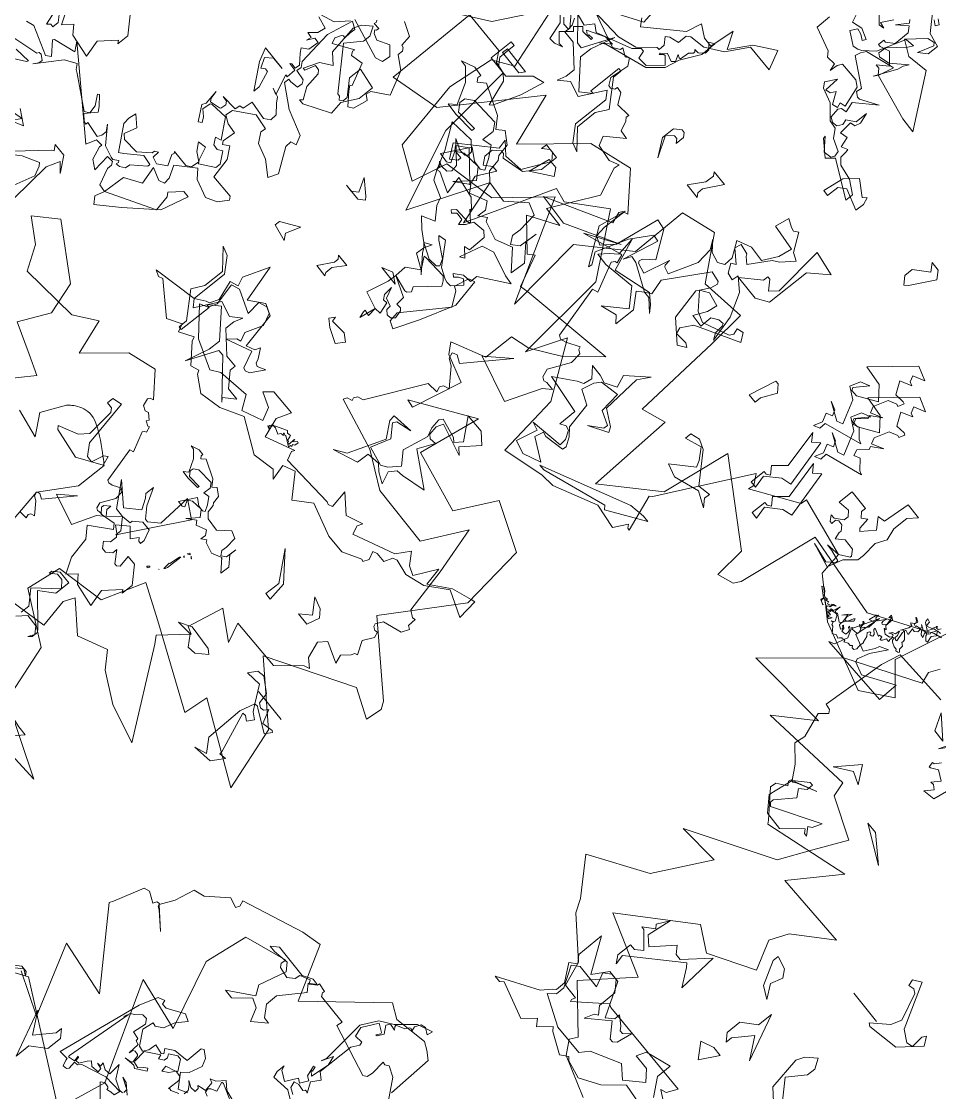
# Model space of a CAD drawing. Header units: metres. Extents: x -71 to 881, y -503 to 661.
# Drawn here: x 314.67 to 320.31, y -288.61 to -282.03 of the extents above; entities that cross this region are included whole.
import ezdxf

# ---------------------------------------------------------------- set-up
doc = ezdxf.new("R2010")
doc.units = ezdxf.units.M
doc.layers.add('ARBRE', color=100, linetype='Continuous', lineweight=13, true_color=0x00ff3f)

# ---------------------------------------------------------------- blocks, each defined once
blk = doc.blocks.new('WMF2', base_point=(0, 0.01))
at = {"color": 251, "lineweight": 0, "true_color": 0x636466}
for points in [[(81.23, -212.64), (86.45, -202.37), (92.4, -197.64)], [(118.51, -220.38), (121.42, -223.82), (123.45, -224.55), (124.06, -224.04), (124.6, -224.1), (124.28, -221.43), (124.37, -220.32), (124.97, -219.82), (134.84, -221.76), (134.73, -222.86), (140.59, -222.8), (140.98, -223.38), (140.96, -223.82), (142.59, -223.95), (142.62, -223.52), (143.7, -222.51), (144.2, -223.11), (145.93, -222.16), (146.02, -221.17), (147.09, -220.14), (149.19, -220.32), (149.69, -220.93), (149.6, -221.91), (157.24, -218.9), (158.3, -210.64), (152.62, -198.66), (162.76, -199.86), (152.65, -183.05), (154.26, -173.69), (175.85, -184.22), (183.13, -179.1)], [(210.72, -142.97), (221.5, -142.28), (222.26, -138.6), (222.84, -126.51), (221.75, -126.41), (221.24, -125.83), (222.46, -124.38), (220.76, -119.93), (220.93, -117.85), (217.92, -115.52), (216.01, -113.25), (211.75, -115.52), (215.09, -113.71), (215.69, -113.21), (216.23, -113.25), (216.29, -112.71), (215.78, -112.1), (217.44, -110.7), (217.53, -109.6), (213.13, -105.6), (212.64, -105.02), (197.13, -110.25), (202.88, -101.16), (188.84, -101.73), (195.03, -95.86), (196.4, -92.3), (193.55, -87.25), (201.48, -82.18), (206.17, -84.52), (217.5, -73.62), (205.76, -70.03), (212.07, -61.12), (204.08, -54.99), (204.77, -53.52), (202.84, -51.25), (195.1, -48.95)], [(190.12, -45.33), (178.29, -45.44), (176.89, -43.78), (174.7, -43.59), (173.01, -29.2), (166.39, -14.78), (160.89, -29.58), (158.19, -21.39), (152.68, -38.14), (149.95, -37.75), (143.85, -43.43), (139.57, -38.33), (135.29, -33.25), (133.39, -15.7), (130.63, -23.1), (123.64, -13.73), (121.99, -1.9), (114.39, -4.34), (111.72, -4.67), (103.98, -8.76), (99.27, -8.35), (97.95, -10.89), (97.46, -10.41), (97.02, -10.37), (99.54, -16.88), (99.06, -17.38), (95.41, -24.9), (90.83, -34.32), (89.42, -32.65), (89.51, -31.56), (81.64, -37.29), (81.55, -38.39), (70.38, -36.78), (69.61, -32.48), (62.22, -27.79), (49.27, -24.43), (44.16, -28.75), (49.49, -33.04), (47.38, -42.86)], [(52.22, -53.02), (31.88, -54.47), (45.91, -59.56), (49.4, -70.11), (59.14, -74.81), (58.34, -81.44), (49.36, -83.76), (46.84, -91.88), (40.14, -89.34), (24.4, -82.93), (24.01, -87.6), (8.81, -80.93), (12.69, -92.64), (23.58, -100.08), (8.83, -109.56), (3.27, -107.44), (3.01, -110.61), (3.9, -111.79), (16.57, -120.44), (8.22, -134.47), (9.81, -146.85), (18.98, -150.2), (22.71, -142.59), (34.39, -144.58), (32.65, -156.43), (43.16, -148.65), (41.63, -148.52), (39.67, -158.01), (44.92, -159.4), (46.44, -161.06), (40.43, -164.26), (40.42, -170.12), (36.91, -171.27), (31.95, -175.08), (27.13, -180.99), (44.83, -177.37), (46.41, -176.96), (49.12, -182.48), (50.2, -181.46), (55.69, -185.68), (50.55, -189.17), (54.41, -189.22), (50.23, -198.2), (52.48, -203.12), (52.39, -204.21), (54.12, -203.26), (57.28, -203.53), (58.15, -205.15), (55.25, -208.11), (56.89, -208.24), (57.74, -209.97), (58.25, -210.45), (58.2, -211), (60.88, -210.67), (62.28, -212.43), (63.37, -212.54), (63.42, -211.98), (64, -211.48), (64.56, -211.53), (65.45, -212.71), (65.14, -216.33), (66.13, -217.51), (66.73, -217.02), (68.24, -217.69), (68.28, -217.15), (69.45, -216.26), (77.76, -218.17)], [(100.3, -13.3), (97.37, -13.9), (96.16, -13.9), (102.61, -9.16), (103.21, -9.75), (114.9, -5.14), (116, -5.14), (100.3, -13.3), (100.3, -13.3)], [(122.03, -4.59), (121.2, -8.62), (122.72, -8.94), (116.58, -10.22), (116.74, -11.56), (117.68, -13), (118.53, -13.17), (119.53, -12.5), (119.62, -15.95), (127.05, -16.59), (123.52, -19.64), (122.5, -20.31), (122.25, -21.93), (124.05, -23.52), (121.84, -23.52), (120.32, -23.2), (118.31, -24.55), (119.17, -26.74), (115.88, -30.39), (117.14, -28.09), (116.53, -20.76), (113.49, -19.25), (112.89, -18.34), (116.25, -16.14), (114.07, -18.14), (114, -18.92), (116.7, -19.9), (117.23, -23.8), (120.73, -22.94), (121.42, -21.76), (121.9, -19.39), (119.14, -18.3), (118.02, -13.51), (116.67, -12.35), (115.65, -10.82), (115.72, -10.05), (119.34, -9.11), (120.19, -9.29), (120.53, -7.61), (116.29, -5.59), (119.5, -4.04), (122.03, -4.59), (122.03, -4.59)], [(162.25, -221.47), (162.55, -220.76), (164.41, -221.19), (167.6, -217.66), (169.53, -216.89), (170.28, -213.15), (171.44, -210.43), (167.5, -207.63), (170.63, -209.8), (171.33, -210.11), (171.53, -210.62), (172.06, -210.42), (172.36, -209.7), (174.37, -210.56), (175.39, -210.16), (176.98, -204.42), (177.29, -203.7), (165.65, -192.21), (176.34, -193.26), (169.52, -180.97), (177.55, -183.87)], [(215.08, -146.26), (215.94, -144.26), (215.12, -142.21), (227.2, -134.24), (237.13, -121.84), (221.43, -123.58), (227.53, -117.47), (210.08, -120.09), (209.21, -117.47), (201.41, -114.58), (204.04, -108.47), (206.64, -102.36), (221.47, -92.77), (213.62, -93.64), (218.84, -83.17), (228.67, -76.4), (223.08, -70.7), (221.59, -68.47), (214.46, -63.39), (212.7, -59.01), (209.83, -58.98), (210.04, -58.28), (209.88, -57.88), (205.22, -63.07), (204.55, -62.86), (196.2, -62.98), (185.71, -63.11), (186.56, -61.11), (187.58, -60.7), (178.92, -56.25)], [(177.9, -56.66), (174.32, -45.95), (177.81, -43.34), (178.67, -34.61), (175.87, -21.54), (169.72, -18.91), (168.26, -25.61), (158.55, -28.14), (151.66, -37.02), (141.23, -19.49), (142.97, -34.33), (135.13, -42.17), (135.3, -53.01), (129.01, -55.27), (122.91, -48.29), (114.53, -49.68), (113.77, -42.55), (112.45, -25.61), (108.09, -27.35), (107.21, -10.78), (98.49, -19.49), (96.74, -32.59), (81.64, -23.67), (81.04, -17.76), (78.09, -18.94), (77.45, -20.28), (75.41, -35.48), (59.11, -34.32), (48.77, -41.31), (47.36, -41.88)], [(61.59, -70.48), (52.23, -72.98), (53.36, -78.3), (52.54, -80.39), (46.99, -76.49), (41.75, -79.1), (39.13, -76.49), (33.51, -73.76), (26.05, -72.12), (37.25, -86.3), (38.33, -87.51), (34.61, -92.45), (35.99, -92.94), (34.69, -99.75), (29.28, -96.73), (30.97, -100.19), (21.09, -100.49), (17.67, -104.7), (16.66, -105.12), (18.28, -106.23), (19.48, -109.18), (18.41, -110.67), (14.49, -109.41), (15.1, -110.95), (13.93, -112.47), (13.73, -113.15), (13.23, -113.37), (14.72, -115.61), (13.76, -117.64), (14.16, -118.66), (14.68, -118.45), (15.39, -118.76), (15.6, -119.27), (14.94, -120.61), (11.56, -121.96), (10.97, -123.39), (11.67, -123.68), (11.74, -125.32), (12.27, -125.11), (13.58, -125.77), (15.6, -134.05), (18.21, -142.77), (22.11, -134.68), (33.61, -134.71), (40.51, -137.9), (50.45, -139.73), (50.16, -140.44), (49.24, -140.81), (49.44, -141.32), (49.15, -142.04), (48.13, -142.44), (43.19, -153.31), (41.06, -153.59), (41.43, -154.51), (41.13, -155.22), (40.11, -155.63), (43.05, -158.46), (44.35, -159.02), (44.76, -160.04), (44.45, -160.3), (43.92, -160.51), (42.49, -159.91), (37.1, -168.03), (40.97, -163.9), (32.15, -161.95), (29.82, -168.64), (28.52, -170), (30.14, -169.93), (30.65, -169.72), (31.37, -170.03), (31.94, -171.46), (30.17, -175.61), (30.45, -177.74), (31.15, -178.04), (31.35, -178.56), (33.6, -177.07), (34.61, -176.66), (35.32, -176.96), (38.04, -186.65), (37.02, -187.05), (39.7, -192.27), (39.35, -192.88), (38.94, -193.04), (39.56, -194.57), (39.97, -194.4), (46.81, -191.62), (41.05, -195.63), (50.47, -189.97), (56.38, -190.15), (44.99, -196.88), (45.76, -198.84), (45.47, -199.54), (44.55, -199.92), (50.64, -205.39), (58.51, -202.62), (66.66, -192.17), (70.16, -201.76), (80.62, -185.19), (89.7, -182.43), (90.01, -206.45)], [(119.42, -221.88), (119.84, -230.55), (121.43, -231.58), (122.86, -232.19), (129.04, -230.77), (131.8, -232.03), (142.53, -219.05), (147.98, -228.38), (151.61, -227.39), (162.65, -222.48), (162.25, -221.47), (162.25, -221.47)], [(95.41, -24.9), (93.1, -25.5), (93.1, -24.4), (91.88, -23.19), (94.81, -24.4), (99.43, -22.59), (101.87, -23.19), (98.33, -26.72), (98.94, -27.82), (100.65, -29.64), (103.57, -28.43), (103.57, -29.64), (101.87, -30.26), (100.05, -29.64), (95.41, -24.9), (95.41, -24.9)], [(57.77, -28.84), (58.63, -30.3), (56.93, -35.37), (57.37, -30.33), (54.22, -29.5), (53.25, -31.47), (53.04, -32.3), (51.55, -33.16), (53.17, -30.11), (53.78, -27.79), (53.47, -27.25), (51.12, -26.63), (45.81, -30.31), (45.66, -26.44), (59.37, -25.77), (58.42, -26.33), (57.77, -28.84), (57.77, -28.84)], [(169.87, -28.84), (169.25, -28.23), (167.56, -28.23), (167.56, -27.6), (168.66, -26.5), (170.48, -28.84), (164.64, -34.67), (165.12, -36.39), (162.8, -34.67), (159.28, -35.28), (156.97, -40.52), (158.19, -41.62), (158.8, -41.62), (159.88, -40.52), (159.88, -41.62), (156.97, -41.62), (156.97, -38.21), (158.8, -35.28), (162.8, -34.07), (163.41, -34.67), (164.03, -34.67), (165.12, -33.45), (165.12, -31.75), (164.03, -30.53), (162.8, -31.75), (161.71, -31.75), (163.41, -28.23), (162.8, -26.5), (168.04, -30.53), (169.87, -28.84), (169.87, -28.84)], [(48.07, -42.2), (48.76, -42.13), (48.17, -41.4), (48.71, -40.58), (48.32, -39.48), (48.7, -39.37), (49.37, -39.95), (49.47, -40.2), (49.63, -40.29), (49.94, -40.13), (49.49, -39.35), (50.01, -39.4), (50.51, -39.88), (50.54, -40.02), (50.86, -39.85), (50.83, -39.28), (51.31, -38.78), (51.84, -38.83), (51.55, -37.7), (51.59, -37.62), (52.39, -37.81), (52.44, -37.5), (51.18, -36.52), (51.08, -36.13), (51.12, -35.83), (50.51, -35.51), (50.45, -34.8), (50.07, -34.49), (50.03, -34.34), (50.2, -34.23), (50.61, -34.11), (50.82, -34.33), (51.37, -34.3), (52.2, -34.62), (52.47, -34.77), (52.63, -35.28), (52.87, -35.21), (52.86, -34.42), (52.76, -34.37), (52.7, -34.11), (53.34, -34.14), (53.62, -33.41), (53.77, -33.15), (53.9, -33.1), (53.97, -33.15), (54.13, -33.69), (54.66, -33.51), (54.57, -33.25), (56.09, -33.72), (56.03, -33.37), (55.31, -32.87), (55.2, -32.49), (55.39, -32.36), (55.77, -32.24), (55.88, -32.62), (56.15, -32.56), (56.36, -32.12), (55.85, -31.63), (55.46, -30.55), (55.3, -30.46), (55.43, -29.76), (55.24, -28.88), (55.5, -28.39), (55.87, -28.34), (56.16, -28.62), (56.42, -28.33), (56.99, -28.28), (57.65, -27.88), (57.72, -28.12), (58.03, -28.17), (58.25, -27.98), (58.41, -28.05), (58.73, -27.66), (58.86, -27.41), (59.43, -27.6), (60.1, -27.17), (61.07, -28.04), (61.37, -28.09), (61.58, -28.52), (61.97, -28.4), (61.62, -28.65), (61.49, -28.9), (62.03, -29.74), (62.37, -29.92), (63.43, -29.61), (63.34, -29.34), (63.61, -29.26), (63.52, -29), (62.86, -28.99), (63.01, -28.72), (62.94, -28.47), (62.26, -28.88), (62.57, -28.28), (62.89, -28.34), (63.48, -28.85), (64.34, -29.1), (64.6, -29.45), (65.11, -29.53), (65.65, -29.92), (65.93, -29.83), (66.02, -29.66), (65.89, -29.26), (65.11, -29.09), (65.26, -29.04), (66.15, -29.41), (66.02, -29.89), (67.84, -30.97), (67.51, -31.22), (66.81, -30.85), (66.26, -30.24), (65.89, -30.14), (65.56, -30.31), (65.43, -30.34), (65.4, -29.99), (64.88, -30.15), (64.76, -29.76), (64.15, -30.11), (64.22, -30.34), (64, -30.58), (63.48, -30.72), (64.02, -30.36), (64.06, -29.83), (64.32, -29.76), (64.47, -29.5), (64.37, -29.25), (64.12, -29.12), (63.68, -29.31), (63.59, -29.47), (63.68, -29.74), (63.15, -29.91), (62.91, -31.2), (62.89, -30.2), (62.83, -30.07), (62.59, -29.93), (62.37, -30.14), (60.91, -29.37), (60.7, -29.58), (60.56, -29.85), (60.92, -31.25), (60.95, -31.35), (61.49, -30.77), (61.62, -30.52), (60.95, -31.58), (60.73, -31.77), (60.58, -32.05), (60.79, -31.06), (60.63, -30.55), (60.45, -30.45), (60.1, -30.71), (59.75, -31.73), (59.62, -31.98), (59.42, -31.56), (60.41, -30.31), (60.57, -29.63), (60.56, -29.41), (60.48, -29.15), (59.78, -28.78), (59.61, -29.12), (59.81, -29.35), (60.09, -29.48), (59.99, -29.66), (59.52, -29.31), (59.36, -28.78), (58.88, -28.85), (58.48, -28.96), (58.53, -29.53), (58.63, -29.93), (59.11, -30.07), (59.2, -30.34), (58.98, -30.11), (58.66, -30.69), (58.5, -30.4), (57.42, -30.59), (57.23, -30.94), (57.5, -31.63), (57.97, -31.77), (58.34, -31.96), (58.03, -32.11), (58.06, -32.48), (58.09, -32.59), (58.37, -32.72), (58.26, -32.91), (58, -32.77), (57.77, -31.77), (57.68, -31.73), (57.33, -32.4), (57.28, -32.27), (56.9, -32.97), (56.98, -34.3), (57.97, -33.85), (57.74, -35.15), (57.85, -35.31), (57.61, -35.42), (57.47, -35.67), (57.52, -35.37), (57.39, -34.96), (57.14, -34.83), (56.74, -34.96), (56.01, -36.34), (56.16, -35.64), (56.04, -35.25), (55.87, -35.15), (55.61, -35.22), (55.28, -35.83), (55.72, -37.28), (56, -36.77), (56.07, -37.45), (55.3, -37.06), (55.27, -35.48), (54.61, -35.03), (54.96, -35), (55.02, -34.9), (54.16, -34.45), (53.24, -34.74), (53.05, -35.07), (52.92, -35.12), (53.11, -35.44), (53.43, -35.41), (53.84, -35.06), (53.53, -35.66), (53.04, -35.95), (52.98, -36.7), (52.93, -36.78), (52.55, -36.04), (52.54, -35.47), (52.19, -35.28), (51.91, -35.35), (52.44, -37.08), (52.39, -37.16), (52.45, -37.28), (52.71, -37.43), (52.87, -37.29), (53.01, -37.03), (52.38, -38.45), (52.36, -39.1), (52.67, -39.15), (52.85, -39.25), (52.39, -39.66), (52.26, -39.92), (52.49, -40.27), (53.02, -40.55), (52.98, -40.64), (52.41, -40.45), (52.16, -40.32), (52.31, -39.62), (51.9, -39.53), (51.76, -39.57), (51.81, -39.69), (51.02, -39.94), (51.02, -40.16), (51.11, -40.42), (51.46, -40.59), (50.47, -40.19), (49.85, -40.29), (49.72, -40.33), (49.57, -40.61), (49.49, -40.55), (49.46, -40.43), (49.28, -40.54), (49.15, -40.81), (49.22, -41.05), (48.9, -41.88), (48.95, -42.01), (49.46, -41.85), (49.82, -40.94), (49.95, -40.7), (51.24, -41.37), (51.43, -41.67), (51.53, -42.07), (50.86, -41.92), (50.77, -41.24), (50.48, -41.18), (49.74, -41.56), (49.46, -42.27), (49.5, -42.42), (49.41, -42.59), (49.24, -42.27), (48.89, -42.32), (48.63, -42.83)], [(85.82, -32.33), (85.2, -32.33), (84.59, -32.83), (85.82, -34.04), (83.99, -36.36), (85.82, -43.43), (84.59, -42.2), (83.5, -43.43), (81.06, -34.64), (82.88, -34.04), (85.2, -31.73), (84.59, -29.42), (85.82, -29.42), (85.82, -32.33), (85.82, -32.33)], [(127.86, -39.54), (126.03, -38.33), (124.94, -37.24), (127.24, -38.94), (128.46, -38.94), (129.55, -37.85), (127.24, -35.41), (127.24, -31.39), (128.46, -32.48), (131.38, -31.39), (127.86, -34.91), (130.76, -37.85), (136.62, -36.62), (138.93, -36.62), (137.71, -38.33), (136.62, -39.54), (137.23, -43.08), (134.79, -37.24), (127.86, -39.54), (127.86, -39.54)], [(70.82, -34.21), (69.59, -35.56), (69.59, -35.99), (71.7, -36.34), (72.94, -36.34), (70.38, -36.78), (68.72, -38.1), (68.72, -38.45), (69.59, -39.32), (71.7, -39.32), (72.94, -38.1), (73.38, -39.32), (73.38, -39.76), (74.16, -40.55), (75.04, -40.55), (75.48, -40.2), (75.48, -39.32), (75.92, -39.32), (76.72, -40.2), (75.92, -40.2), (74.6, -41.44), (74.6, -42.32), (75.48, -43.11), (77.6, -42.67), (77.6, -45.66), (73.81, -45.66), (73.81, -44.79), (72.94, -44), (72.05, -44.79), (71.7, -42.67), (71.26, -42.32), (69.59, -44.79), (71.26, -46.54), (69.94, -46.89), (69.59, -52), (66.59, -52), (67.83, -50.32), (67.83, -47.34), (67.04, -45.22), (67.83, -43.11), (67.48, -40.2), (67.48, -38.89), (69.16, -36.78), (69.94, -33.86), (74.6, -34.65), (70.82, -34.21), (70.82, -34.21)], [(90.23, -35.66), (89.63, -35.66), (89.02, -36.14), (90.23, -37.37), (88.4, -39.67), (90.23, -46.74), (89.02, -45.52), (87.92, -46.74), (85.48, -37.97), (87.31, -37.37), (89.63, -35.05), (89.02, -32.72), (90.23, -32.72), (90.23, -35.66), (90.23, -35.66)], [(120.42, -66.45), (119.65, -67.04), (117.45, -64.06), (115.93, -63.49), (117.61, -61.04), (118.69, -60.22), (120.94, -56.22), (122.15, -57.02), (122.44, -57.42), (124.35, -57.69), (124.6, -56.41), (122.13, -54.73), (122.91, -54.15), (121.8, -52.67), (120.44, -52.47), (120.32, -53.77), (117.85, -52.09), (115.45, -48.04), (114.13, -43.19), (114.93, -44.29), (115.11, -45.98), (115.4, -46.38), (116.35, -46.16), (117.52, -45.28), (117.5, -42.97), (119.86, -43.05), (118.8, -45.54), (118.53, -47.44), (121.17, -47.9), (122.64, -46.8), (121.69, -48.6), (121.49, -49.97), (121.78, -50.35), (123.77, -50.57), (128.28, -42.59), (127.38, -39.75), (128.46, -38.94), (133.52, -40.99), (134.82, -41.11), (135.39, -39.6), (134.06, -46.44), (135.36, -46.55), (137.61, -42.55), (139.52, -36.52), (138.12, -34.62), (138.22, -33.95), (142.72, -39.97), (141.89, -45.21), (141.95, -40.55), (141.61, -38.48), (139.96, -37.89), (138.27, -40.36), (137.04, -48.82), (135.07, -48.6), (131.68, -44.07), (133.27, -42.27), (133.42, -41.67), (133.14, -41.28), (131.16, -40.93), (130.09, -45.87), (129.9, -44.79), (129.67, -44.48), (128.38, -44.23), (126.63, -49.66), (127.08, -52.73), (128.25, -54.29), (126.47, -52.71), (124.5, -52.36), (123.39, -53.17), (123.49, -54.92), (125.42, -57.49), (122.86, -58.8), (119.88, -58.72), (118.5, -61.58), (118.12, -64.16), (123.08, -64.47), (122.69, -67.2), (121.11, -66.56), (120.42, -66.45), (120.42, -66.45)], [(122.64, -46.8), (119.8, -44.2), (117.78, -43.62), (113.05, -45.94), (112.69, -46.71), (113.05, -47.75), (111.9, -48.16), (110.76, -46.76), (118.41, -42.1), (119.56, -39.88), (119.15, -38.74), (116.82, -39.05), (116.04, -38.68), (117.45, -37.54), (121.56, -40.46), (122.95, -46.17), (122.64, -46.8), (122.64, -46.8)], [(174.7, -43.59), (178.13, -43.59), (178.13, -48.16), (177.26, -48.16), (177.26, -44.83), (176.02, -43.59), (173.91, -43.59), (170.9, -47.37), (168.8, -48.16), (169.68, -43.59), (171.36, -38.49), (171.81, -38.05), (173.47, -42.7), (174.7, -43.59), (174.7, -43.59)], [(99.65, -46.23), (100.87, -43.31), (100.87, -42.08), (102.57, -42.08), (101.47, -47.33), (100.87, -47.33), (99.65, -46.23), (99.65, -46.23)], [(82.59, -63.67), (82.02, -62.61), (81.29, -62.4), (83.29, -61.31), (81.8, -59.17), (80.03, -59.45), (79.63, -59.31), (79.98, -58.16), (80.39, -58.29), (81.86, -57.49), (82.69, -54.71), (82.12, -53.66), (80.09, -54.82), (81.89, -53.24), (81.61, -52.7), (82.93, -50.96), (82.44, -49.93), (81.38, -50.49), (79.67, -49.09), (78.94, -48.87), (85.72, -46.19), (85.64, -44.92), (86.71, -44.35), (86.21, -45.98), (87.01, -47.47), (85.95, -48.04), (86.55, -49.02), (88.1, -49.47), (84.71, -48.03), (83.64, -48.6), (85.9, -52.66), (88.14, -53.77), (87.55, -55.72), (85.96, -56.58), (87.61, -54.06), (87.34, -53.53), (86.07, -53.59), (82.77, -55.98), (85.1, -58.01), (88.93, -58.28), (83.26, -65.56), (80.58, -64.76), (82.59, -63.67), (82.59, -63.67)], [(87.01, -67), (86.45, -65.93), (85.72, -65.71), (87.73, -64.61), (86.24, -62.48), (84.47, -62.76), (84.07, -62.63), (84.4, -61.49), (84.81, -61.62), (86.3, -60.82), (87.13, -58.03), (86.56, -56.98), (84.52, -58.13), (86.33, -56.54), (86.04, -56.01), (87.37, -54.28), (86.87, -53.24), (85.82, -53.82), (84.11, -52.42), (83.35, -52.19), (90.12, -49.5), (90.07, -48.23), (91.12, -47.66), (90.64, -49.3), (91.42, -50.77), (90.37, -51.37), (90.96, -52.33), (92.52, -52.8), (89.13, -51.34), (88.07, -51.91), (90.31, -55.97), (92.58, -57.08), (91.99, -59.05), (90.39, -59.91), (92.05, -57.37), (91.75, -56.85), (90.49, -56.9), (87.19, -59.31), (89.51, -61.33), (93.35, -61.59), (87.7, -68.89), (85.01, -68.09), (87.01, -67), (87.01, -67)], [(220.57, -50.22), (221.79, -50.2), (214.78, -54.92), (213.59, -56.76), (213.1, -57.26), (213.13, -59.1), (215.47, -61.97), (214.27, -63.08), (215.5, -64.29), (215.56, -69.52), (211.34, -63.72), (209.67, -66.67), (207.37, -66.7), (203.77, -60.91), (202.56, -62.13), (202.58, -63.23), (200.85, -62.15), (200.24, -61.55), (199.64, -61.56), (198.56, -62.79), (199.01, -59.87), (199.61, -59.26), (200.21, -59.24), (202.55, -61.52), (206.05, -57.94), (205.47, -59.78), (204.85, -60.28), (206.1, -61.48), (206.14, -65.01), (207.85, -66.7), (209.07, -66.69), (210.27, -65.56), (209.03, -63.15), (213.66, -63.1), (214.86, -61.99), (212.51, -58.47), (212.49, -56.77), (213.57, -55.55), (207.7, -53.3), (201.85, -53.37), (200.78, -55.09), (195.57, -58.07), (193.11, -56.39), (190.24, -59.36), (192.08, -61.04), (195, -61.01), (194.41, -62.83), (189.81, -64.59), (189.77, -61.68), (187.3, -58.79)], [(166.96, -69.01), (165.85, -67.81), (160.08, -73.71), (159.5, -76.65), (157.18, -75.46), (155.35, -75.48), (154.92, -80.22), (153.06, -77.33), (150.8, -81.38), (147.91, -83.85), (147.29, -84.34), (145.55, -80.94), (150.8, -80.88), (153.05, -76.72), (155.95, -74.38), (158.86, -73.73), (159.47, -73.11), (159.44, -71.4), (161.14, -70.78), (161.73, -70.16), (160.64, -69.08), (160.62, -67.87), (161.11, -67.86), (163.5, -64.91), (166.9, -63.65), (173.36, -63.08)], [(184.95, -55.88), (192.02, -56.41), (194.9, -52.85), (198.42, -50.48), (201.82, -51.06), (202.43, -51.55), (203.66, -50.42), (207.69, -52.09), (208.3, -52.68), (210.1, -50.35), (211.21, -51.44), (213, -49.09), (219.97, -50.84), (220.57, -50.22), (220.57, -50.22)], [(40.86, -56.38), (43.16, -58.19), (49.01, -56.98), (47.19, -57.59), (47.19, -59.3), (49.01, -61.74), (53.04, -58.82), (53.65, -58.19), (53.04, -60.53), (50.1, -63.43), (48.41, -62.83), (46.7, -58.82), (40.86, -58.19), (39.03, -58.19), (42.55, -52.98), (43.78, -54.06), (40.86, -56.38), (40.86, -56.38)], [(113.17, -63.62), (113.17, -55.18), (115.36, -53.65), (120.07, -53.65), (116.91, -56.82), (116.91, -57.81), (116.37, -57.81), (114.82, -56.28), (113.72, -57.81), (114.82, -67.35), (110.12, -66.81), (113.17, -63.62), (113.17, -63.62)], [(156.89, -69.51), (157.43, -66.75), (159.56, -64.03), (167.3, -61.05), (168.14, -60.32), (166.54, -62.02), (168.32, -61.8), (171.36, -59.94), (170.42, -59.42), (170.47, -59.72), (169.59, -59.84), (169.56, -59.52), (171.59, -59.29), (172.31, -59.83), (173.34, -58.5), (172.64, -57.96), (174.22, -55.94), (172.57, -54.64), (171.71, -54.74), (173.12, -54.01), (174.29, -53.87), (175.3, -57.08), (178.61, -59.71)], [(175.68, -58.22), (174.72, -57.4), (173.53, -57.53), (173.65, -58.47), (174.34, -59.58)], [(174.45, -60.45), (172.34, -60.13), (171.33, -61.75), (169.98, -60.98), (163.78, -64.16), (162.73, -65.48), (162.11, -65.55), (161.63, -64.1), (159.84, -64.31), (157.76, -66.95), (159.09, -68.05), (159.4, -68.02), (159.94, -67.33), (159.98, -67.64), (159.15, -68.6), (157.6, -68.22), (157.12, -68.85), (157.81, -69.96), (157.22, -69.78), (156.92, -69.81), (156.81, -71.58), (156.27, -72.27), (156.3, -72.59), (156.65, -72.85), (155.79, -72.95), (154.94, -73.93), (155.05, -74.81), (156.1, -75.62), (155.22, -76.3), (155.18, -73.27), (156.89, -69.51), (156.89, -69.51)], [(136.37, -58.45), (136.37, -57.37), (135.76, -56.76), (138.68, -56.76), (136.98, -59.69), (136.98, -61.39), (137.47, -62), (134.54, -62), (136.37, -58.45), (136.37, -58.45)], [(147.98, -61.05), (146.87, -62.15), (146.26, -62.15), (145.66, -61.53), (145.66, -59.83), (146.26, -60.44), (146.87, -60.44), (147.98, -59.23), (145.66, -55.68), (147.98, -58.61), (147.98, -61.05), (147.98, -61.05)], [(173.31, -74.97), (175.5, -76.59), (176.66, -82.74), (176.09, -84.36), (174.47, -86.09), (173.31, -84.36), (173.31, -82.74), (175.5, -79.36), (168.32, -72.18)], [(166.58, -71.59), (166.11, -68.82), (171.09, -65.45)], [(56.55, -71.27), (56.55, -72.98), (58.86, -75.3), (55.34, -79.44), (56.55, -80.53), (57.77, -80.53), (58.86, -79.44), (58.86, -80.05), (57.77, -81.14), (55.34, -81.14), (55.34, -78.22), (57.77, -75.92), (52.42, -71.77), (51.91, -71.27), (51.91, -70.06), (52.42, -69.46), (51.91, -70.67), (53.02, -71.77), (55.34, -71.77), (56.55, -70.06)], [(211.1, -72.56), (210.01, -72.56), (208.8, -73.77), (211.73, -76.09), (212.35, -76.09), (210.51, -77.8), (211.1, -78.4), (210.01, -80.71), (210.51, -76.09), (208.8, -74.88), (205.88, -79.01), (204.66, -77.8), (203.56, -77.8), (200.04, -82.55), (199.42, -74.88), (201.73, -77.8), (202.34, -78.4), (210.51, -70.25), (210.01, -68.43), (211.1, -69.64), (211.1, -72.56), (211.1, -72.56)], [(187.57, -69.19), (189.89, -71.62), (187.57, -72.72), (185.74, -72.72), (187.57, -69.19), (187.57, -69.19)], [(70.51, -82.25), (69.1, -82.43), (69.35, -83.04), (69.14, -83.51), (68.47, -83.79), (70.41, -85.67), (71.27, -86.04), (71.55, -86.71), (71.33, -86.9), (71, -87.03), (70.05, -86.62), (66.45, -92.02), (69.04, -89.28), (63.17, -87.99), (61.62, -92.45), (60.75, -93.34), (61.84, -93.29), (62.18, -93.16), (62.64, -93.37), (63.02, -94.3), (61.86, -97.06), (62.03, -98.49), (62.51, -98.7), (62.64, -99.03), (64.13, -98.04), (64.8, -97.78), (65.29, -97.98), (67.08, -104.41), (66.4, -104.68), (68.19, -108.14), (67.94, -108.55), (67.68, -108.66), (68.1, -109.68), (68.37, -109.56), (69.29, -109.9), (69.08, -110.38), (70.18, -111.12), (70.78, -110.87), (71.7, -111.21), (72.22, -112.5), (72.02, -112.99), (71.4, -113.23), (75.46, -116.88), (80.69, -115.04), (86.12, -108.09), (88.43, -114.47), (92.34, -111.31), (103.35, -109.97), (106.1, -114.07), (110.61, -116.64), (106.84, -120.37), (96.77, -114.54), (94.84, -108.74), (97.41, -102.93), (91.6, -101), (87.74, -99.72), (91.28, -94.1)], [(84.85, -93.45), (79.38, -92.64), (82.27, -96.02), (80.34, -100.54), (80.31, -100.55), (80.25, -100.64), (80.17, -100.76), (80.05, -100.9), (79.89, -101.09), (79.68, -101.28), (79.47, -101.5), (79.2, -101.73), (78.93, -101.95), (78.6, -102.17), (78.25, -102.36), (77.89, -102.55), (77.49, -102.7), (77.07, -102.81), (76.62, -102.9), (76.15, -102.93), (75.62, -102.89), (75.04, -102.76), (74.41, -102.57), (73.74, -102.32), (73.05, -102.03), (72.35, -101.7), (71.67, -101.35), (70.98, -101), (70.34, -100.64), (69.73, -100.29), (69.19, -99.97), (68.7, -99.67), (68.31, -99.43), (68.02, -99.24), (67.83, -99.11), (67.77, -99.08), (67.77, -93.28), (71.55, -86.71), (68.73, -71.99)], [(97.72, -81.01), (100.04, -76.4), (100.64, -75.79), (101.87, -77), (101.87, -78.71), (99.41, -81.01), (100.64, -82.24), (98.93, -82.24), (97.72, -81.01), (97.72, -81.01)], [(122.21, -79.14), (120.38, -81.45), (117.46, -79.74), (116.86, -80.36), (116.37, -79.14), (116.37, -77.44), (120.38, -78.53), (121.59, -77.44), (121.59, -75.13), (122.69, -75.13), (122.21, -79.14), (122.21, -79.14)], [(184.65, -79.77), (186.95, -76.25), (186.95, -75.04), (188.18, -76.25), (188.18, -79.17), (185.74, -81.48), (185.74, -84.42), (181.72, -76.25), (184.65, -79.77), (184.65, -79.77)], [(96.18, -190.24), (93.53, -189.23), (93.18, -187.24), (92.71, -187.16), (92.29, -186.66), (92.32, -185.67), (89.73, -184.22), (87.53, -180.05), (90.18, -177.78), (90.31, -176.8), (89.34, -176.22), (89.8, -173.49), (90.58, -172.83), (92.72, -174.77), (93.38, -175.55), (93.1, -175.8), (95.08, -179.67), (97.34, -179.08), (97.82, -179.64), (97.78, -180.15), (101.14, -177.68), (101.63, -178.7), (101.22, -179.9), (100.95, -180.15), (100.54, -180.1), (100.64, -181.36), (100.55, -182.4), (102.01, -182.98), (102.92, -178.07), (101.94, -171.52), (101.24, -170.69), (101.31, -169.75), (99.34, -169.6), (98.87, -169.05), (98.94, -168.01), (100.49, -167.68), (101, -167.72), (101.03, -166.73), (96.75, -164.41), (91.89, -162.99), (91.03, -161.43), (92.05, -161.03), (91.94, -159.79), (89, -155.76), (89.67, -153.85), (92.49, -155.57), (95.44, -156.33), (96.81, -157.94), (96.68, -158.92), (99.66, -159.16), (102.89, -156.4), (103, -154.96), (101.56, -154.29), (99.54, -154.17), (99.73, -151.7), (99.31, -151.21), (98.26, -152.1), (96.65, -150.2), (95.72, -146.4), (91.23, -146.56), (90.77, -146.01), (91.89, -144.08), (93.76, -142.97), (97.21, -143.77), (98.75, -145.15), (101.81, -142.17), (100.48, -140.04), (100.32, -138.84), (101.34, -138.36), (103.76, -139.06), (102.79, -135.77), (105.69, -133.77), (105.82, -129.54), (107.25, -129.65), (108.74, -132.52), (108.73, -133.49), (109.15, -133.99), (110.39, -133.89), (109.93, -130.65), (111.62, -131.51), (112.63, -133.81), (112.58, -134.33), (113.9, -134.17), (114.51, -132.19), (129.81, -142.39), (128.59, -140.94), (132.57, -139.47), (132.73, -139.13), (130.53, -137.19), (131.32, -136.44), (136.79, -138.11), (138.2, -137.61)], [(146.26, -95.22), (146.17, -92.39), (141.64, -91.28), (140.84, -90.46), (139.13, -90.72), (138.69, -89.34), (138.63, -90.88), (138.17, -91.79), (134.57, -91.91), (133.35, -91.28), (132.09, -87.5), (133.07, -87.18), (132.73, -86.26), (133.71, -85.95), (135.09, -87.89), (135.6, -86.91), (136.47, -86.63), (136.66, -89.45), (137.77, -87.31), (136.97, -86.47), (134.21, -85.79), (131.7, -83.77), (130.11, -83.69), (128.85, -82.3), (126.54, -81.5), (126.24, -80.52), (126.57, -79.87), (128, -79.47), (130.14, -81.38), (129.97, -80.9), (127.04, -78.97), (125.91, -80.36), (118.92, -77.16), (118.88, -78.69), (121.4, -80.01), (124.34, -80.36), (125.43, -81.26), (125.58, -82.58), (125.74, -83.07), (126.83, -82.4), (127.49, -84.3), (128.86, -83.86), (129.13, -86.37), (128.24, -86.66), (128, -87.76), (128.66, -89.67), (128.66, -87.28), (130.11, -86.07), (129.76, -85.15), (130.27, -84.17), (131.22, -83.92), (132.14, -84.39), (132.47, -86.12), (132.16, -86.71), (131.17, -87.01), (131.77, -88.88), (128.43, -92.34), (131.45, -90.3), (131.93, -90.21), (132.84, -90.68), (132.69, -91.75), (138.01, -94.49), (137.8, -95.54), (137.29, -96.51), (132.41, -98.35), (132.02, -98.48), (132.65, -95.66), (133.11, -94.75), (131.35, -98.96), (131.2, -100.04), (130.7, -101), (133.23, -98.36), (135.1, -97.76), (135.74, -98.1), (135.68, -99.63), (133.33, -102.77), (132.87, -103.68), (134.56, -103.4), (136.24, -97.94), (137.95, -96.02), (138.58, -95.62), (139.55, -95.29), (142.04, -96.56), (141.41, -97.82), (140.33, -97.67), (139.33, -97.16), (139.01, -97.82), (141.07, -98.46), (142.94, -97.86), (143.7, -99.41)], [(141.01, -102.38), (139.61, -101.25), (138.63, -101.56), (139.77, -101.73), (138.66, -103.88)], [(134.22, -109.47), (133.26, -108.98), (132.92, -109.62), (133.89, -110.13)], [(130.4, -124.53), (125.18, -126.19), (126.16, -124.31), (123.96, -125.55), (126.75, -127)], [(134.72, -131.45), (132.62, -133.14), (132.44, -133.48), (135.45, -133.06)], [(138.75, -133.52), (132.62, -135.52), (132.46, -135.87), (131.99, -135.96), (131.01, -135.45), (131.05, -134.73), (131.55, -133.76), (128.65, -138.59), (126.7, -139.98), (125.97, -139.17), (125.32, -138.84), (119.23, -135.58), (118.45, -136.25), (118.79, -137.79), (120.16, -139.39), (119.88, -139.63), (118.23, -138.25), (117.58, -137.48), (118.99, -135.3), (117.81, -134.49), (117.3, -134.44), (117.31, -134.91), (114.32, -134.66), (114, -135.42), (113.97, -136.41), (114.88, -137.47), (112.09, -134.75), (109.9, -134.31), (109.39, -134.27), (108.55, -134.98), (108.32, -134.71), (108.41, -134.24), (107.65, -134.4), (106.82, -135.1), (106.74, -136.05), (104.54, -138.4), (104.55, -138.87), (106.51, -139.03), (108.95, -136.47), (109.72, -135.82), (113.14, -139.82), (113.34, -141.07), (113.17, -142.56), (111.11, -141.15), (111.72, -138.72), (110.83, -138.12), (107.79, -138.4), (105.92, -140.47), (105.88, -141), (105.33, -141.47), (105.18, -140.15), (103.95, -139.86), (102.35, -141.23), (103.5, -143.03), (103.41, -143.5), (103.65, -143.77), (100.39, -143.77), (99.59, -144.43), (99.47, -145.98), (101.18, -146.84), (102.3, -148.17), (100.78, -148.52), (99.7, -146.26), (99.24, -145.7), (96.84, -147.73), (96.81, -148.71), (98.38, -150.55), (99.16, -149.88), (100.2, -149.96), (101.09, -151.02), (100.03, -151.47), (102.77, -154.68), (106.07, -154.17), (106.29, -153.98), (106.42, -152.45), (105.24, -151.63), (104.58, -150.84), (105.14, -150.36), (107.17, -152.77), (106.84, -153.51), (107.36, -156.24), (106.96, -154.77), (106.52, -154.26), (104.73, -154.84), (104.51, -155.03), (104.42, -156.07), (104.84, -156.57), (105.88, -156.64), (102.86, -156.92), (102.73, -157.89), (102.04, -158.1), (101.88, -160.07), (98.36, -159.78), (97.31, -160.68), (97.47, -161.98), (99.06, -163.31), (99.78, -164.14), (101.47, -164.52), (100.3, -164.17), (101.94, -167.79), (101.51, -167.75), (101.59, -169.52), (103.08, -169.59), (102.8, -169.82), (101.82, -169.79), (101.75, -170.73), (103.34, -172.15), (104, -172.92), (102.95, -173.82), (102.84, -175.84), (103.82, -175.87), (104.45, -174.47), (104.32, -175.45), (105.36, -175.53), (104.26, -176.94), (104.08, -178.42), (106.33, -178.82)], [(107.3, -178.94), (103.92, -180.38), (102.29, -182.75)], [(101.97, -183.49), (94.36, -182.12), (93.06, -182.73), (92.94, -184.28), (94.55, -185.59), (96.67, -184.27), (97.88, -184.67), (98.3, -185.17), (98.08, -185.36), (98.04, -185.87), (99.3, -185.77), (99.21, -186.22), (99.44, -186.5)], [(18.5, -90.74), (17.84, -93.61), (20.02, -96.45), (22.98, -96.02), (22.05, -97.63), (20.72, -98), (17.93, -96.37), (17.41, -94.37), (16.65, -93.94), (15.97, -94.11), (15.49, -94.96), (14.21, -92.52), (12.21, -93.06), (11.86, -92.86), (12.6, -91.6), (16.89, -93.51), (17.23, -93.72), (17.84, -93.61), (16.91, -92.52), (15.64, -91.79), (16.37, -90.52), (17.22, -91.02), (17.83, -90.91), (14.87, -83.79), (14.78, -83.17), (13.49, -83.45), (14.87, -81.07), (17.86, -80.56), (18.47, -80.47), (16.28, -81.33), (18.28, -83.52), (18.5, -90.74), (18.5, -90.74)], [(55.55, -83.45), (56.85, -81.67), (58.61, -84.37), (59.53, -88.36), (61.31, -90.12), (57.78, -93.28), (58.61, -94.11), (61.31, -93.28), (62.23, -94.11), (62.23, -94.58), (61.31, -95.5), (61.31, -94.58), (60.48, -93.73), (58.61, -95.97), (56.85, -96.33), (56.85, -96.8), (55.55, -98.2), (53.79, -98.2), (52.87, -96.33), (52.87, -95.5), (53.33, -95.5), (53.79, -95.97), (54.63, -94.58), (56.39, -95.97), (58.23, -94.11), (56.85, -93.28), (56.39, -92.81), (56.39, -91.51), (57.31, -90.59), (56.39, -89.66), (55.55, -89.66), (54.63, -90.59), (54.63, -91.51), (52.87, -89.66), (52.41, -89.66), (51.93, -90.12), (52.41, -92.34), (50.63, -92.34), (47.94, -89.66), (47.94, -87.42), (48.41, -87.89), (50.63, -84.84), (49.71, -81.67), (54.16, -82.15), (55.55, -83.45), (55.55, -83.45)], [(193.06, -90.68), (193.06, -91.77), (190.63, -91.29), (189.54, -90.08), (190.15, -87.76), (188.32, -85.45), (190.63, -86.53), (193.06, -90.68), (193.06, -90.68)], [(30.71, -93.26), (29.79, -92.67), (31.51, -90.88), (33.12, -90.61), (34.74, -92.37), (37.69, -92.07), (35.5, -93.43), (30.71, -93.26), (30.71, -93.26)], [(58.61, -95.97), (60.32, -95.97), (63.86, -99.98), (59.71, -97.06), (57.39, -99.38), (58.61, -101.21), (59.21, -101.81), (59.21, -103.52), (57.39, -100.59), (55.69, -98.89), (55.08, -98.89), (53.39, -100.59), (53.87, -107.05), (50.45, -105.22), (56.79, -93.05), (56.79, -94.14), (58.61, -95.97), (58.61, -95.97)], [(47.28, -95.16), (47.15, -95.21), (47.28, -95.16), (47.28, -95.16)], [(48.48, -94.16), (48.71, -93.73), (48.96, -93.86), (48.64, -94.24), (48.48, -94.16), (48.48, -94.16)], [(132.71, -95.54), (133.58, -96.42), (134.37, -96.42), (132.71, -98.1), (134.81, -99.76), (136.47, -98.97), (136.93, -98.97), (136.93, -100.2), (136.47, -100.2), (135.25, -101.44), (135.25, -104.42), (136.12, -105.31), (137.8, -103.54), (136.47, -105.66), (136.93, -106.1)], [(136.12, -110.76), (132.71, -107.41), (130.14, -106.98), (130.14, -104.87), (131.46, -103.54), (130.59, -106.54), (131.03, -106.98), (132.27, -106.54), (134.81, -103.19), (131.92, -101.88), (128.03, -102.76), (120.98, -94.11), (123.89, -94.11), (132.71, -95.54), (132.71, -95.54)], [(12.72, -95.5), (19.16, -95.5), (12.72, -95.5), (12.72, -95.5)], [(46.51, -96.62), (46.65, -96.16), (46.74, -95.97), (46.95, -97.29), (46.8, -97.34), (46.58, -99.41), (46.49, -99.57), (46.51, -96.62), (46.51, -96.62)], [(78.38, -97.12), (74.97, -98.96), (73.76, -100.65), (74.37, -105.9), (74.97, -106.51), (76.08, -106.51), (76.08, -107.72), (74.37, -108.33), (72.54, -99.56), (70.84, -97.73), (69.62, -97.73), (69.14, -100.05), (68.53, -100.65), (67.9, -98.96), (72.05, -96.02), (77.9, -96.64), (78.38, -97.12), (78.38, -97.12)], [(173.74, -97.12), (171.08, -99.94), (170.47, -101.94), (172.73, -106.71), (173.49, -107.11), (174.53, -106.76), (174.92, -107.91), (173.5, -109.02), (168.96, -101.3), (166.77, -100.11), (165.62, -100.49), (165.9, -102.84), (165.52, -103.6), (164.39, -102.19), (167.39, -98.11), (173.12, -96.81), (173.74, -97.12), (173.74, -97.12)], [(173.09, -98.24), (179.55, -98.24), (173.09, -98.24), (173.09, -98.24)], [(45.08, -100.81), (45.46, -101.12), (45.03, -100.9), (45.08, -100.81), (45.08, -100.81)], [(45.94, -101.27), (45.76, -101.16), (46.23, -100.87), (46.06, -101.21), (45.94, -101.27), (45.94, -101.27)], [(46.06, -100), (46.17, -99.95), (46.26, -100.23), (46.22, -100.08), (46.06, -100), (46.06, -100)], [(41.84, -105.25), (43.62, -104.29), (45.73, -104.74), (46.01, -105.12), (46.77, -104.41), (46.73, -105.44), (47.43, -106.2), (49.22, -105.25), (49.85, -105.94), (51.28, -104.6), (49.82, -106.67), (50.87, -107.74), (52.95, -107.44), (53.69, -106.82), (53.01, -105.71), (53.39, -105.43), (54.48, -105.47), (52.9, -108.54), (51.53, -107.75), (50.51, -107.72), (50.13, -108.07), (50.82, -109.11), (51.79, -110.25), (52.85, -109.93), (52.79, -111.31), (53.49, -112.07), (56.63, -111.82), (57.39, -111.12), (57.42, -110.48), (56.72, -109.72), (54.29, -109.98), (54.31, -109.62), (56.73, -109.36), (58.12, -109.4), (57.43, -110.12), (58.73, -112.28), (60.09, -113.37), (60.82, -113.4), (59.39, -114.07), (58.29, -114.03), (58.31, -113.66), (57.96, -113.28), (57.27, -113.98), (53.82, -112.76), (52.77, -111.68), (52.09, -112.38), (50.71, -111.59), (50.41, -110.19), (50.06, -109.81), (49.75, -108.42), (48.76, -107.65), (46.27, -107.55), (44.45, -109.59), (43.06, -109.17), (42.78, -107.03), (42.83, -106.03), (42.2, -105.27), (41.44, -105.97), (41.35, -108.07), (41.41, -106.7), (39.72, -105.17), (39.79, -103.4), (41.84, -105.25), (41.84, -105.25)], [(41.84, -105.25), (41.63, -105.03), (41.84, -105.25), (41.84, -105.25)], [(216.62, -108.51), (216.01, -113.25), (213.7, -115.58), (213.1, -115.58), (213.1, -114.35), (214.19, -113.25), (213.1, -112.03), (215.41, -108.51), (215.41, -107.9), (214.8, -107.41), (206.64, -112.66), (207.25, -110.82), (207.86, -110.33), (206.64, -109.11), (207.25, -109.11), (207.86, -109.72), (210.77, -106.2), (214.19, -106.2), (216.62, -108.51), (216.62, -108.51)], [(31.94, -110.31), (36.07, -115.05), (31.32, -110.9), (30.71, -107.38), (31.94, -107.38), (31.94, -110.31), (31.94, -110.31)], [(23.77, -111.52), (26.08, -113.84), (23.77, -113.24), (22.56, -112.13), (23.16, -109.69), (25.47, -109.69), (23.77, -111.52), (23.77, -111.52)], [(115.75, -121.61), (116.64, -123.29), (117.08, -123.72), (119.97, -122.05), (121.3, -120.73)], [(121.74, -121.17), (117.52, -126.7), (117.08, -127.05), (117.87, -127.93), (115.4, -127.93), (113.63, -125.83), (113.28, -125.39), (114.96, -126.7), (115.75, -124.16), (114.96, -116.16)], [(117.08, -116.51), (115.75, -121.61), (115.75, -121.61)], [(194.63, -115.87), (201.7, -119.08), (199.51, -119.1), (194.63, -115.87), (194.63, -115.87)], [(88.02, -127.64), (89.18, -128.05), (81.01, -130.16), (79.28, -131.51), (78.66, -131.81), (78.08, -133.54), (79.32, -137.06), (77.83, -137.7), (78.59, -139.25), (76.91, -144.21), (74.85, -137.35), (72.31, -139.57), (70.12, -138.82), (68.65, -132.15), (67.1, -132.91), (66.75, -133.95), (65.48, -132.37), (65.1, -131.6), (64.53, -131.41), (63.1, -132.21), (64.5, -129.59), (65.26, -129.22), (65.84, -129.4), (67.29, -132.34), (71.77, -130.12), (70.62, -131.65), (69.87, -131.93), (70.65, -133.46), (69.51, -136.82), (70.57, -138.98), (71.73, -139.36), (73.23, -138.72), (72.87, -136.03), (77.25, -137.51), (78.75, -136.87), (77.7, -132.76), (78.24, -131.16), (79.66, -130.35), (74.87, -126.28), (69.33, -124.41), (67.74, -125.68), (61.86, -126.76), (60.09, -124.38), (56.38, -126.21), (57.56, -128.41), (60.34, -129.35), (59.17, -130.88), (54.25, -131.01), (55.18, -128.25), (53.81, -124.69), (48.67, -127.32), (48.87, -126.75), (48.11, -125.21), (37.91, -126.12), (37.44, -125.97), (36.67, -126.35), (37.35, -129.67), (33.92, -127.23), (30.88, -128.65), (31.23, -127.59), (30.59, -126.09), (23.17, -129.77), (21.67, -132.34), (19.86, -130.44), (18.12, -129.86), (16.15, -134.19), (15.36, -130.85), (11.87, -133.9), (8.32, -135.28), (7.59, -135.54), (7.07, -131.77), (12.02, -133.45), (15.55, -130.27), (19.06, -129.03), (22.02, -129.38), (22.79, -129), (23.33, -127.38), (25.15, -127.33), (25.92, -126.95), (25.23, -125.56), (25.63, -124.43), (26.08, -124.57), (29.34, -122.59), (32.94, -122.53), (39.22, -124.13), (42.07, -121.37), (45.72, -125.04), (47.88, -123.97), (47.05, -121.13), (48.46, -122.25), (52.55, -121.18), (59.04, -124.03), (62.95, -121.62), (67.02, -120.56), (70.08, -122.22), (70.5, -122.88), (71.99, -122.24), (75.25, -125.13), (75.62, -125.9), (78.11, -124.29), (78.79, -125.68), (81.26, -124.08), (87.26, -128.05), (88.02, -127.64), (88.02, -127.64)], [(81.01, -137.11), (81.01, -130.16), (79.79, -128.95), (77.48, -133.7), (74.56, -133.08), (72.85, -134.78), (73.33, -133.08), (73.33, -131.26), (69.33, -128.34), (67, -128.34), (67, -127.23), (64.57, -124.92), (62.26, -124.92), (64.09, -123.1), (63.48, -122.5), (69.93, -127.84), (71.03, -127.84), (73.33, -122), (72.24, -126.63), (72.24, -128.95), (76.88, -133.08), (78.71, -131.26), (78.09, -131.26), (78.09, -124.92), (78.71, -124.92), (78.71, -126.63), (82.71, -130.78), (81.61, -133.08), (81.61, -137.11), (85.03, -140.02), (83.32, -139.54), (81.01, -137.11), (81.01, -137.11)], [(208.1, -122), (210.46, -122.83), (213.34, -120.5), (210.43, -124.86), (208.1, -122), (208.1, -122)], [(54.16, -127.33), (52.25, -128.51), (51.85, -128.21), (51.22, -128.34), (51.11, -128.15), (50.9, -127.48), (50.6, -127.43), (50.52, -127.17), (50.44, -127.11), (50.17, -127.21), (50.23, -128.35), (50.16, -128.51), (50.16, -128.08), (50.07, -128.03), (49.62, -128.66), (49.33, -128.62), (49.38, -127.89), (49.74, -127.62), (49.57, -127.32), (49.82, -127.23), (49.84, -126.81), (51.76, -127.71), (51.74, -127.58), (52.22, -127.74), (52.33, -127.68), (51.98, -127.29), (52.17, -127.38), (52.57, -127.26), (52.83, -126.75), (53.96, -127.11), (54.74, -127.1), (54.8, -126.57), (54.93, -126.53), (54.96, -126.46), (54.93, -126.32), (54.74, -126.22), (54.51, -126.31), (54.41, -126.05), (55.06, -126.28), (54.16, -127.33), (54.16, -127.33)], [(105.82, -129.54), (97.54, -134.76), (98.14, -137.7), (98.75, -138.3), (97.05, -140.62), (95.83, -140.62), (97.05, -135.38), (101.69, -130.15), (105.21, -126.6), (106.3, -127.7), (105.82, -129.54), (105.82, -129.54)], [(180.45, -182.15), (178.13, -184.47), (176.91, -184.47), (176.31, -183.86), (177.52, -184.47), (179.84, -182.15)], [(198.96, -132.02), (199.76, -132.54), (200.36, -132.4), (199.38, -133.95), (201.26, -134.85), (202.39, -133.98), (202.72, -133.9), (202.93, -134.84), (202.59, -134.91), (201.88, -136.06)], [(203.19, -138.84), (204.17, -137.22), (203.51, -139.04)], [(196.65, -138.27), (197.74, -130.97), (199.93, -130.47), (198.96, -132.02), (198.96, -132.02)], [(28.56, -153.92), (30.94, -150.53), (29.67, -149.64), (35.82, -150.93), (36.23, -149.61), (35.92, -147.95), (35.22, -147.45), (34.02, -147.66), (35.31, -144.47), (28.78, -140.9), (33.22, -139.51), (34.42, -139.31), (35.29, -137.92), (34.3, -135.76), (36.32, -136.63), (37.59, -137.52), (39.98, -137.11), (40.07, -134.73), (44.54, -132.73), (42.46, -134.33), (40.08, -141.29), (42.26, -143.89), (42.45, -144.97), (38.49, -145.64), (41.28, -144.68), (41.66, -143.99), (39.59, -141.99), (40.67, -138.22), (37.1, -137.61), (35.99, -138.41), (34.61, -140.39), (36.71, -142.49), (35.82, -147.35), (36.59, -148.94), (36.91, -150.74), (36.53, -151.43), (32.84, -150.83), (32.14, -150.33), (31.15, -151.75), (34.23, -155.28), (30.66, -155.41), (28.56, -153.92), (28.56, -153.92)], [(208.87, -141.57), (204.74, -138.66), (207.06, -138.66), (208.87, -141.57), (208.87, -141.57)], [(134.49, -141.88), (134.49, -140.66), (135.1, -140.66), (135.58, -140.05), (136.81, -143.6), (136.19, -143.6), (134.49, -141.88), (134.49, -141.88)], [(132.52, -143.85), (133.8, -142.07), (135.57, -144.77)], [(127.59, -152.75), (124.91, -150.05), (124.91, -147.83), (125.36, -148.29), (127.59, -145.23), (126.66, -142.07), (131.11, -142.53), (132.52, -143.85), (132.52, -143.85)], [(59.05, -144.81), (61.87, -145.83), (63.32, -146.72), (62.67, -147.76), (62.48, -146.91), (59.55, -147.25), (58.09, -146.36), (59.05, -144.81), (59.05, -144.81)], [(82.25, -150.59), (79.04, -152.94), (79.92, -150.11), (79.04, -149.13), (82.25, -149.63), (82.25, -150.59), (82.25, -150.59)], [(59.93, -151.15), (60.32, -152.23), (60.38, -152.67), (59.29, -152.55), (59.49, -154.26), (58.26, -154.43), (58.99, -156.48), (59.78, -156.36), (60.39, -157.12), (60.6, -158.84), (59.69, -157), (58.12, -156.61), (58.04, -155.76), (57.3, -155.21), (56.47, -155.37), (55.94, -156.07), (56.34, -157.53), (56.79, -157.86), (57.66, -157.75), (57.9, -159.41), (61.78, -160.83), (58.66, -160.38), (58.28, -160.48), (57.75, -161.18), (58.26, -161.95), (55.2, -166.06), (55.75, -166.8), (56.5, -167.36), (60.96, -166.95), (61.31, -166.89), (59.77, -164.96), (59.07, -164.44), (62, -167.02), (62.51, -167.79), (63.26, -168.35), (60.34, -167.25), (58.66, -167.5), (58.28, -168), (58.89, -169.15), (61.9, -170.7), (62.6, -171.21), (61.18, -171.65), (57.84, -168.06), (55.81, -167.24), (55.17, -167.15), (54.29, -167.27), (52.87, -169.18), (53.82, -169.88), (54.6, -169.37), (55.15, -168.63), (55.66, -169.01), (54.32, -170.26), (52.66, -170.5), (52.66, -171.97), (47.81, -175.9), (49.56, -176.04), (54.15, -177.07), (56.26, -176.06), (57.34, -171.75), (56.54, -172.31), (58.19, -173.55), (57.21, -173.91), (57.26, -177.31), (58.26, -178.06), (60.53, -177.56), (61.17, -176.18), (61.91, -175.17), (62.25, -176.19), (63.37, -176.26), (63.72, -176.21), (64.28, -175.46), (64.78, -175.83), (64.22, -176.58), (61.08, -176.8), (60.89, -177.07), (62.8, -178.48), (62.37, -178.54), (64.31, -180), (68.46, -180.44), (67.52, -177.18), (71.39, -178.5), (71.97, -178.23), (72.13, -179.07), (72.84, -179.59), (71.95, -179.32), (70.65, -179.51), (70.12, -180.21), (70.34, -181.46), (74.19, -184.37), (72.12, -183.59), (70.89, -183.77), (70.51, -184.27), (70.59, -185.1), (72.3, -186.38), (76.95, -185.71), (73.74, -181.48), (71.97, -178.23), (70.82, -176.69), (67.68, -175.65), (66.98, -174.25), (64.97, -172.31), (67.26, -170.98), (65.32, -169.52), (63.26, -168.35), (62.04, -169.25), (62.51, -167.79), (62.6, -166.17), (59.77, -164.96), (61.9, -163.05), (61.78, -160.83), (61.83, -159.09), (62.73, -154.97), (59.49, -154.26), (59.93, -151.15), (59.93, -151.15)], [(70.48, -153.72), (70.48, -154.59), (70.98, -155.09), (68.65, -155.09), (70, -152.75), (70, -151.4), (69.61, -150.88), (71.95, -150.88), (70.48, -153.72), (70.48, -153.72)], [(56.45, -156.83), (51.18, -165.09), (52.99, -167.49), (53.79, -167.78), (53.24, -170.6), (52.14, -171.11), (51.01, -165.85), (52.98, -159.15), (54.67, -154.45), (56.12, -154.97), (56.45, -156.83), (56.45, -156.83)], [(62.6, -160.74), (60.66, -159.76), (64.44, -159.76), (62.6, -160.74), (62.6, -160.74)], [(105.63, -167.93), (106.73, -166.71), (105.63, -165.01), (105.03, -165.6), (104.42, -165.6), (103.21, -162.7), (103.21, -161.47), (106.73, -165.6), (107.95, -167.93), (103.21, -167.93), (105.63, -167.93), (105.63, -167.93)], [(78.47, -163.95), (77.51, -164.92), (78.97, -167.27), (76.15, -165.41), (75.64, -164.92), (76.63, -163.95), (79.84, -163.95), (78.47, -163.95), (78.47, -163.95)], [(96.52, -167.41), (97.97, -169.37), (98.48, -172.36), (98.99, -172.89), (99.94, -172.89), (100.46, -170.92), (100.97, -170.92), (99.94, -173.81), (97.97, -175.37), (99.94, -176.82), (100.97, -182.31), (100.46, -183.77), (98.99, -185.32), (97.97, -183.77), (97.97, -182.31), (99.94, -179.3), (93.53, -172.89), (93, -172.89), (92.49, -172.36), (91.96, -172.89), (91.96, -173.81), (94.45, -176.31), (94.45, -178.79), (90.5, -178.38), (90.5, -175.37), (91.96, -172.36), (91.54, -169.88), (96, -166.89), (96.93, -166.89), (96.52, -167.41), (96.52, -167.41)], [(142.93, -192.19), (144.24, -191.39), (144.58, -191.45), (144.78, -191.29), (144.74, -193.64), (145.22, -194.21), (146.33, -194.31), (146.97, -193.1), (147.96, -192.3), (148.2, -193.41), (146.53, -194.15), (146.12, -194.49), (147.57, -196.24), (148.3, -196.27), (149.64, -195.16), (149.18, -194.59), (149.23, -193.84), (150.01, -193.2), (150.32, -193.98), (152.67, -192.02), (152.33, -189.62), (152.2, -189.45), (151.09, -189.35), (150.48, -190.21), (149.91, -190.68), (149.57, -190.27), (151.32, -188.81), (151.86, -189.06), (153.85, -188.7), (152.77, -188.98), (152.4, -189.29), (152.8, -190.62), (152.94, -190.78), (153.69, -190.85), (154.05, -190.54), (154.11, -189.8), (154.29, -191.99), (154.99, -192.09), (155.13, -192.59), (156.55, -192.72), (156.32, -195.25), (156.96, -196.02), (157.91, -195.93), (158.87, -194.78), (159.49, -194.28), (159.79, -193.07), (159.51, -193.9), (160.36, -181.18), (160.3, -180.89), (159.09, -181.29), (159.32, -182.35), (159.11, -182.21), (158.95, -181.51), (158.27, -181.62), (157.59, -183.02), (157.18, -183.64), (156.35, -183.07), (154.92, -183.39), (155.08, -184.08), (156.2, -184.24), (155.47, -184.34), (155.62, -185.07), (154.42, -184.57), (153.35, -184.75), (153.51, -186.38), (153.6, -187.08), (151.95, -185.01), (149.99, -184.32), (149.29, -184.43)], [(149.15, -184.65), (149.29, -185.38), (151.47, -186.21), (150.33, -186.08), (148.46, -184.81)], [(142.31, -192.91), (142.34, -193.82), (143.01, -194.6), (143.63, -195.01), (142.43, -194.52), (141.41, -194.72), (141.51, -195.42), (141.95, -195.71), (141.09, -196.03), (140.4, -196.21), (140.74, -197.98), (141.5, -198.18), (140.55, -198.74), (139.52, -200.23), (138.03, -199.22), (135.82, -198.91)], [(136.11, -198.49), (139.38, -199.5), (139.74, -199.42), (139.04, -197.73), (140.05, -197.19), (140.36, -196.75), (140.18, -196.05), (139.41, -195.86)], [(150.94, -180.67), (153.31, -182.54), (152.7, -183.08), (151.76, -183.04), (151.56, -182.89), (151.5, -182.59), (150.64, -182.91), (149.91, -183.05), (149.78, -184.18), (153.37, -183.87), (157.76, -181.91), (158.22, -181.26), (158.87, -181.13), (158.61, -179.74), (158.9, -179.3), (159.63, -179.15), (160.17, -180.16), (160.23, -180.53), (161.97, -180.37), (159.66, -196.47), (158.58, -199.98), (157.43, -200.58), (157.16, -199.85), (156.26, -199.9), (153.31, -201.99), (151.94, -201.5), (153.21, -199.48), (153.79, -197.33), (154.96, -196.37), (155.66, -196.47), (155.88, -194.31), (153.91, -191.96), (152.87, -191.86), (152.36, -192.9), (152.27, -194.36), (150.48, -194.18), (150.11, -194.49), (150.75, -195.26), (149.38, -196.4), (146.61, -197.04), (146.66, -200.28), (146.27, -200.62), (144.88, -199.79), (144.11, -198.43), (144.72, -195.93), (145.72, -194.82), (143.6, -192.6), (142.05, -193.54)], [(167.3, -178.31), (164.99, -181.83), (164.99, -183.07), (163.76, -181.83), (163.76, -178.92), (166.2, -176.6), (166.2, -173.68), (170.22, -181.83), (167.3, -178.31), (167.3, -178.31)], [(52.76, -180.21), (55.75, -178.63), (59.24, -179.37), (59.71, -180), (60.98, -178.83), (60.92, -180.53), (62.07, -181.8), (65.07, -180.21), (66.12, -181.35), (68.53, -179.14), (66.06, -182.57), (67.81, -184.35), (71.26, -183.89), (72.51, -182.83), (71.38, -180.95), (72, -180.48), (73.83, -180.56), (71.19, -185.7), (68.92, -184.4), (67.21, -184.32), (66.57, -184.91), (67.73, -186.66), (69.36, -188.54), (71.08, -188), (71, -190.33), (72.16, -191.6), (77.42, -191.2), (78.69, -190.03), (78.74, -188.92), (77.57, -187.67), (73.52, -188.11), (73.54, -187.51), (77.6, -187.05), (79.9, -187.14), (78.75, -188.32), (80.93, -191.95), (83.16, -193.74), (84.39, -193.79), (82.02, -194.91), (80.2, -194.84), (80.22, -194.22), (79.64, -193.6), (78.5, -194.76), (72.73, -192.72), (70.97, -190.94), (69.83, -192.11), (67.56, -190.81), (67.04, -188.46), (66.45, -187.83), (65.94, -185.49), (64.29, -184.21), (60.16, -184.05), (57.09, -187.45), (54.82, -186.75), (54.35, -183.2), (54.41, -181.49), (53.37, -180.24), (52.1, -181.39), (51.95, -184.94), (52.04, -182.63), (49.22, -180.06), (49.34, -177.15), (52.76, -180.21), (52.76, -180.21)], [(59.05, -195.06), (57.96, -193.84), (61.5, -190.92), (60.89, -195.06), (59.05, -195.06), (59.05, -195.06)], [(62.92, -202.64), (62.92, -209.57), (64.13, -210.8), (66.44, -206.05), (69.38, -206.67), (71.07, -204.94), (70.59, -206.67), (70.59, -208.49), (74.6, -211.4), (76.92, -211.4), (76.92, -212.49), (79.35, -214.81)], [(80.44, -217.25), (73.99, -211.89), (72.89, -211.89), (70.59, -217.73), (71.68, -213.12), (71.68, -210.8), (67.05, -206.67), (65.23, -208.49), (65.83, -208.49), (65.83, -214.81), (65.23, -214.81), (65.23, -213.12), (61.21, -208.97), (62.31, -206.67), (62.31, -202.64), (58.89, -199.71), (60.6, -200.21), (62.92, -202.64), (62.92, -202.64)], [(80.95, -201.5), (75.73, -201.5), (76.34, -200.42), (80.95, -200.42), (80.95, -201.5), (80.95, -201.5)], [(128.63, -229.85), (130.85, -228.1), (132.31, -224.99), (131.45, -216.73), (131.71, -215.63), (130.94, -217.85), (130.31, -216.16), (130.6, -212.58), (131.48, -213.21), (131.19, -213.31), (131.49, -214.13), (131.79, -214.02), (131.07, -212.08), (130.28, -211.7), (130.98, -210.18), (131.77, -210.56), (132.87, -208.24), (134.78, -209.13), (135.09, -209.95), (135.09, -208.36), (134.68, -207.25), (131.36, -207.8), (127.52, -206.02)], [(130.16, -207.96), (131.33, -208.46), (131.74, -209.57), (130.87, -209.89), (129.57, -209.78), (129.36, -210.13), (129.07, -210.23), (128.75, -210.08), (129.97, -211.82), (128.98, -213.46), (130.3, -214.3), (130.27, -221.28), (129.57, -222.8), (129.78, -223.38), (131.29, -223.17), (131.93, -224.86), (130.51, -227.9), (128.94, -227.21), (128.82, -226.92), (129.2, -226.13), (128.91, -226.23), (128.41, -227.4), (129.45, -228.63), (129.11, -229.36), (127.81, -229.23), (128.24, -229.68), (128.34, -229.97), (126.82, -230.86), (126.44, -231.65), (126.15, -231.77), (125.75, -231.58), (126.06, -232.39), (125.56, -233.58), (124.75, -233.87), (123.53, -233.31), (123.33, -234.38), (126.03, -233.07), (128.63, -229.85), (128.63, -229.85)], [(147.98, -213.1), (150.4, -210.17), (152.11, -210.17), (147.98, -213.72), (149.19, -215.41), (147.98, -220.65), (149.19, -221.87), (152.11, -221.27), (153.32, -221.27), (152.11, -222.48), (145.66, -222.48), (143.95, -223.57), (142.74, -223.57), (143.95, -222.48), (142.74, -221.27), (145.66, -216.64), (145.66, -214.32), (143.95, -212.49), (142.74, -212.49), (145.04, -210.17), (146.26, -212.49), (147.98, -213.1), (147.98, -213.1)]]:
    blk.add_lwpolyline(points, dxfattribs=at)

msp = doc.modelspace()

# ---------------------------------------------------------------- block references
at = {"layer": 'ARBRE', "color": 251, "lineweight": 5, "true_color": 0x636466, "xscale": 0.03451886634015593, "yscale": 0.03451886634015593, "zscale": 0.03451886634015593, "rotation": 128.5771086415459}
for p in [(320.2143, -287.9997), (313.9607, -288.7218), (320.9995, -294.9648), (313.526, -296.6151)]:
    msp.add_blockref('WMF2', p, dxfattribs=at)

doc.saveas('drawing.dxf')
